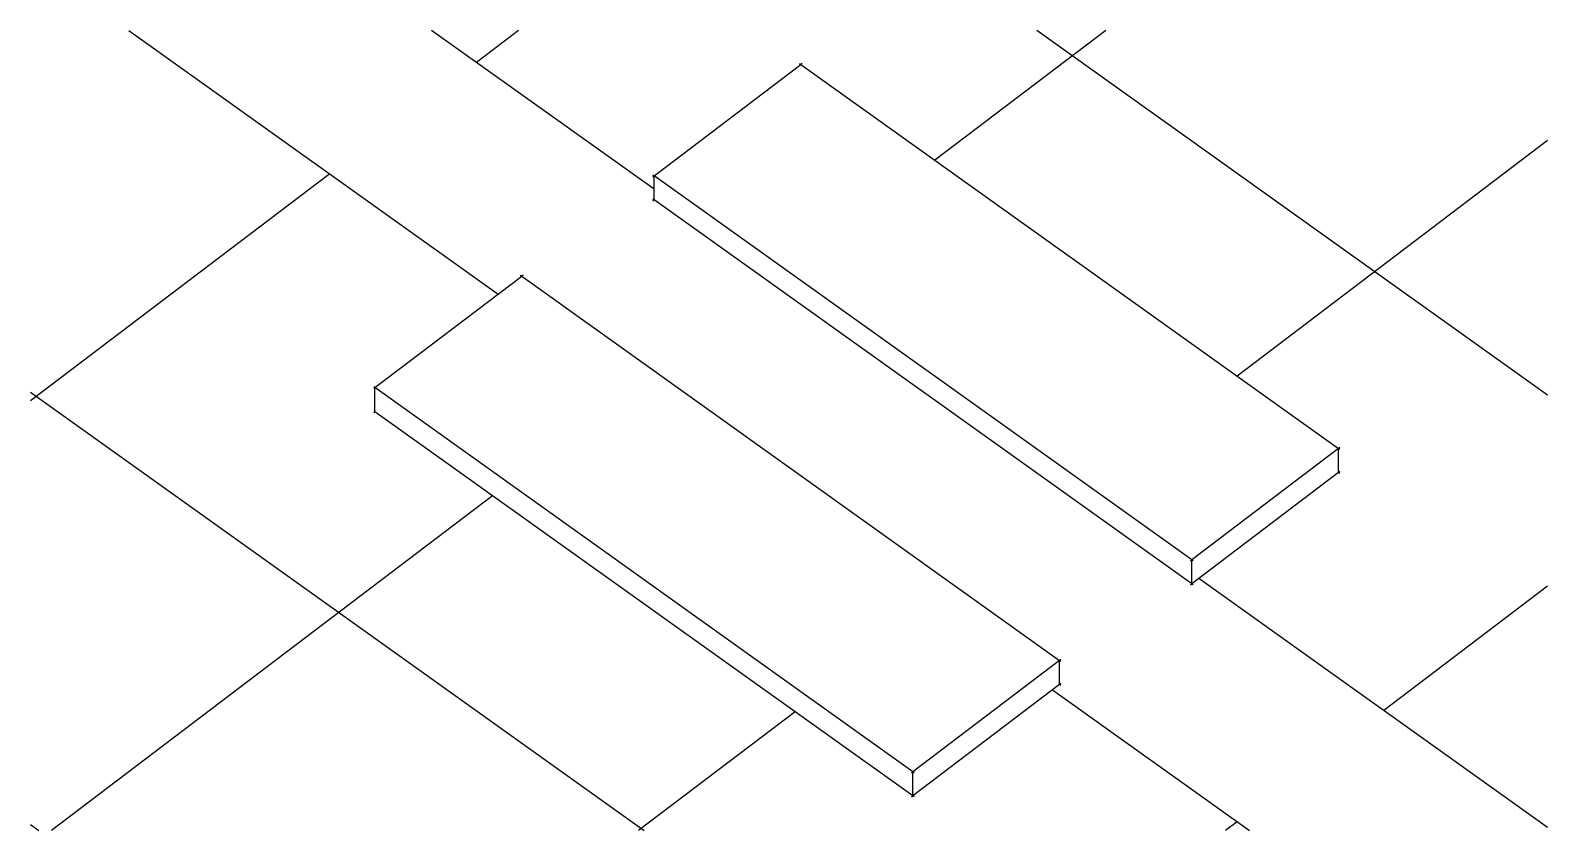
# Model space of a CAD drawing. Header units: millimetres. Extents: x -810 to 810, y -428 to 428.
import ezdxf

# ---------------------------------------------------------------- set-up
doc = ezdxf.new("R2010")
doc.units = ezdxf.units.MM

msp = doc.modelspace()

# ---------------------------------------------------------------- linework, layer by layer
for p, q in [((-704.8, 427.5), (-310.5, 145.7)), ((-144.1, 257.7), (-381.7, 427.5)), ((-288.7, 427.5), (-333.8, 393.3)), ((338.2, 427.5), (155.7, 288.9)), ((810.1, 37.7), (264.6, 427.5)), ((-144.1, 272.1), (12.6, 391.1)), ((11.1, 392.2), (12.6, 391.1)), ((14.1, 392.2), (12.6, 391.1)), ((12.6, 391.1), (586.8, -19.3)), ((810.1, 309.8), (478.6, 58)), ((-490.4, 274.3), (-810.1, 31.6)), ((-145.5, 273.2), (-144.1, 272.1)), ((-145.5, 271), (-144.1, 272.1)), ((-144.1, 246.4), (-144.1, 272.1)), ((430.2, -138.2), (-144.1, 272.1)), ((-145.5, 247.5), (-144.1, 246.4)), ((-145.5, 245.3), (-144.1, 246.4)), ((430.2, -163.9), (-144.1, 246.4)), ((-442.1, 45.8), (-285.4, 164.8)), ((-286.9, 165.8), (-285.4, 164.8)), ((-284, 165.9), (-285.4, 164.8)), ((-285.4, 164.8), (288.8, -245.6)), ((-810.1, 40.9), (-154.6, -427.5)), ((-443.5, 46.9), (-442.1, 45.8)), ((-443.5, 44.7), (-442.1, 45.8)), ((-442.1, 20.1), (-442.1, 45.8)), ((132.2, -364.6), (-442.1, 45.8)), ((-443.5, 21.2), (-442.1, 20.1)), ((-443.5, 19), (-442.1, 20.1)), ((132.2, -390.3), (-442.1, 20.1)), ((586.8, -19.3), (430.2, -138.2)), ((588.3, -18.2), (586.8, -19.3)), ((586.8, -45), (586.8, -19.3)), ((588.3, -20.3), (586.8, -19.3)), ((586.8, -45), (430.2, -163.9)), ((588.3, -43.9), (586.8, -45)), ((588.3, -46), (586.8, -45)), ((-316.5, -69.7), (-787.7, -427.5)), ((428.7, -139.3), (430.2, -138.2)), ((430.2, -163.9), (430.2, -138.2)), ((431.6, -139.3), (430.2, -138.2)), ((810.1, -424.2), (437.8, -158.1)), ((428.7, -165), (430.2, -163.9)), ((431.6, -165), (430.2, -163.9)), ((810.1, -166.4), (635.2, -299.2)), ((288.8, -245.6), (132.2, -364.6)), ((290.3, -244.5), (288.8, -245.6)), ((288.8, -271.3), (288.8, -245.6)), ((290.3, -246.7), (288.8, -245.6)), ((288.8, -271.3), (132.2, -390.3)), ((290.3, -270.2), (288.8, -271.3)), ((290.3, -272.4), (288.8, -271.3)), ((281.2, -277.1), (491.7, -427.5)), ((6.5, -300.5), (-160.7, -427.5)), ((130.7, -365.7), (132.2, -364.6)), ((132.2, -390.3), (132.2, -364.6)), ((133.6, -365.6), (132.2, -364.6)), ((130.7, -391.4), (132.2, -390.3)), ((133.6, -391.3), (132.2, -390.3)), ((-810.1, -421), (-800.9, -427.5)), ((478.5, -418.2), (466.2, -427.5))]:
    msp.add_line(p, q)

doc.saveas('drawing.dxf')
